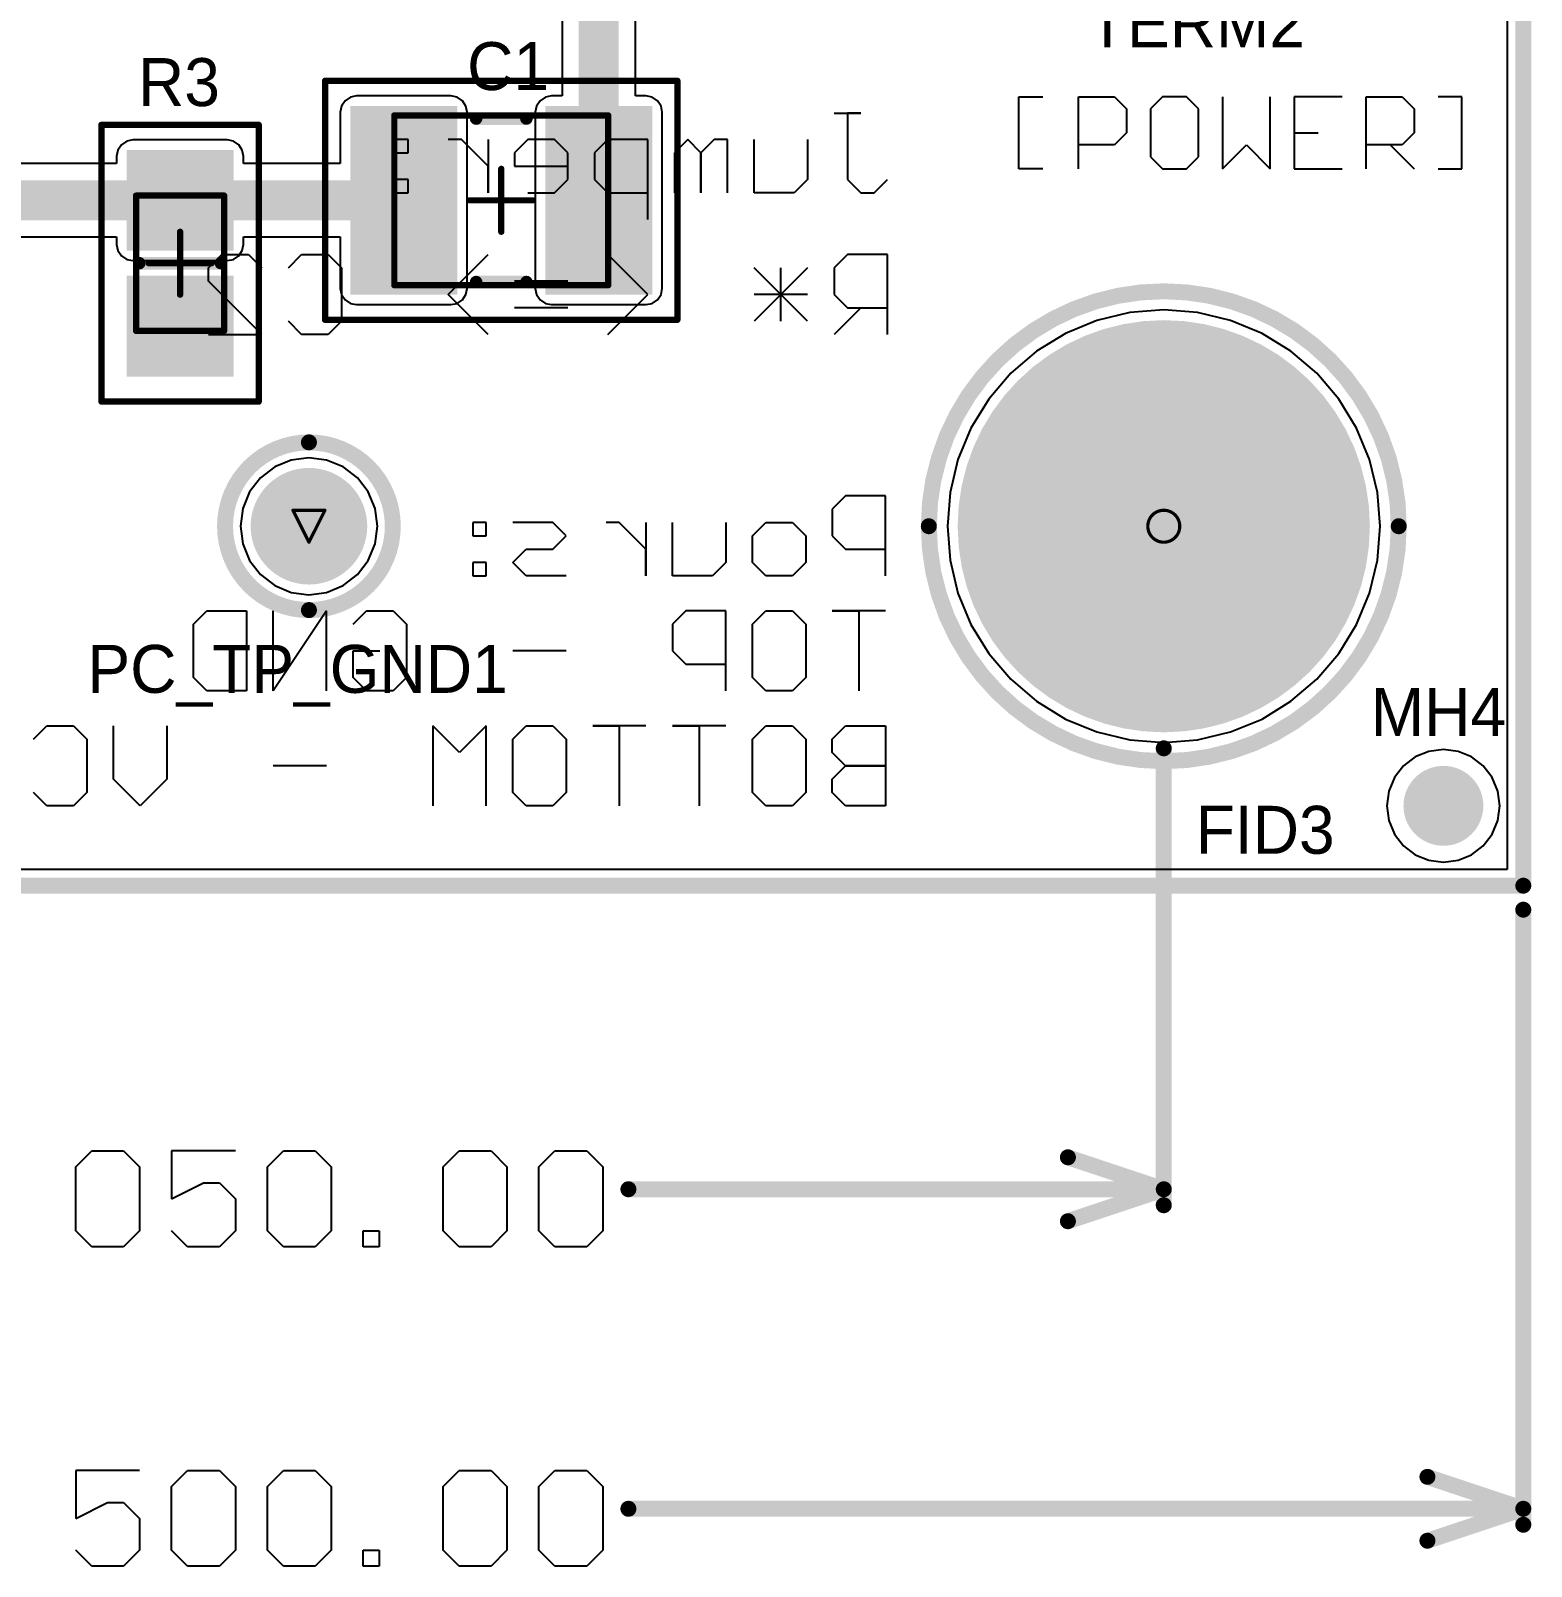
# Model space of a CAD drawing. Header units: millimetres. Extents: x 8 to 18.6, y 5.8 to 11.6.
# Drawn here: x 8.996 to 9.935, y 6.419 to 7.38 of the extents above; entities that cross this region are included whole.
import ezdxf

# ---------------------------------------------------------------- set-up
doc = ezdxf.new("R2010")
doc.units = ezdxf.units.MM
doc.header["$MEASUREMENT"] = 0
for name, color, linetype in [('BottomLayer', 5, 'Continuous'), ('BottomOverlay', 54, 'Continuous'), ('BottomSolder', 6, 'Continuous'), ('DrillDrawing', 1, 'Continuous'), ('Mechanical13', 56, 'Continuous'), ('Mechanical15', 56, 'Continuous'), ('Mechanical4', 56, 'Continuous'), ('MultiLayer', 9, 'Continuous'), ('PadHoleLayer', 156, 'Continuous'), ('TopLayer', 1, 'Continuous'), ('TopOverlay', 2, 'Continuous'), ('TopPaste', 8, 'Continuous'), ('TopSolder', 216, 'Continuous')]:
    doc.layers.add(name, color=color, linetype=linetype)

# ---------------------------------------------------------------- blocks, each defined once
blk = doc.blocks.new('PC_T____P_____GND_31')
at = {"layer": 'BottomLayer', "const_width": 0.0325}
blk.add_lwpolyline([(-0.01625, 0, 1), (0.01625, 0, 1)], format="xyb", close=True, dxfattribs=at)
at = {"layer": 'BottomSolder', "const_width": 0.0365}
blk.add_lwpolyline([(-0.01825, 0, 1), (0.01825, 0, 1)], format="xyb", close=True, dxfattribs=at)
at = {"layer": 'MultiLayer', "const_width": 0.0325}
blk.add_lwpolyline([(-0.01625, 0, 1), (0.01625, 0, 1)], format="xyb", close=True, dxfattribs=at)
at = {"layer": 'PadHoleLayer', "const_width": 0.02}
blk.add_lwpolyline([(-0.01, 0, 1), (0.01, 0, 1)], format="xyb", close=True, dxfattribs=at)
at = {"layer": 'TopLayer', "const_width": 0.0325}
blk.add_lwpolyline([(-0.01625, 0, 1), (0.01625, 0, 1)], format="xyb", close=True, dxfattribs=at)
at = {"layer": 'TopOverlay'}
for points, const_width in [([(0.0525, 0, 1), (-0.0525, 0, 1)], 0.01), ([(-0.055, 0, 1), (-0.05, 0, 1)], 0.005), ([(0.05, 0, 1), (0.055, 0, 1)], 0.005)]:
    blk.add_lwpolyline(points, format="xyb", close=True, dxfattribs=dict(at, const_width=const_width))
at = {"layer": 'TopSolder', "const_width": 0.0365}
blk.add_lwpolyline([(-0.01825, 0, 1), (0.01825, 0, 1)], format="xyb", close=True, dxfattribs=at)
blk = doc.blocks.new('C1210_M_32')
at = {"layer": 'Mechanical13', "const_width": 0.003937}
for points in [[(0.0669292, 0.0531497), (-0.0669291, 0.0531497)], [(-0.0669291, 0.0531497), (-0.0669291, -0.0531495)], [(0.0669292, 0.0531497), (0.0669292, -0.0531495)], [(0.0669292, -0.0531495), (-0.0669291, -0.0531495)]]:
    blk.add_lwpolyline(points, dxfattribs=at)
at = {"layer": 'Mechanical13', "const_width": 0.0019685}
for points in [[(-0.0679133, 0.0531497, 1), (-0.0659449, 0.0531497, 1)], [(-0.0679133, 0.0531497, 1), (-0.0659449, 0.0531497, 1)], [(0.065945, 0.0531497, 1), (0.0679134, 0.0531497, 1)], [(0.065945, 0.0531497, 1), (0.0679134, 0.0531497, 1)], [(-0.0679133, -0.0531495, 1), (-0.0659449, -0.0531495, 1)], [(-0.0679133, -0.0531495, 1), (-0.0659449, -0.0531495, 1)], [(0.065945, -0.0531495, 1), (0.0679134, -0.0531495, 1)], [(0.065945, -0.0531495, 1), (0.0679134, -0.0531495, 1)]]:
    blk.add_lwpolyline(points, format="xyb", close=True, dxfattribs=at)
at = {"layer": 'Mechanical15', "const_width": 0.003937}
for points in [[(0.1102362, 0.0748032), (-0.1102362, 0.0748032)], [(-0.1102362, 0.0748032), (-0.1102362, -0.0748031)], [(0.1102362, 0.0748032), (0.1102362, -0.0748031)], [(0, 0.0196851), (0, -0.0196849)], [(0.0196851, 1e-07), (-0.019685, 1e-07)], [(0.1102362, -0.0748031), (-0.1102362, -0.0748031)]]:
    blk.add_lwpolyline(points, dxfattribs=at)
at = {"layer": 'Mechanical15', "const_width": 0.0019685}
for points in [[(-0.1112204, 0.0748032, 1), (-0.109252, 0.0748032, 1)], [(-0.1112204, 0.0748032, 1), (-0.109252, 0.0748032, 1)], [(0.109252, 0.0748032, 1), (0.1112204, 0.0748032, 1)], [(0.109252, 0.0748032, 1), (0.1112204, 0.0748032, 1)], [(-0.0009842, 0.0196851, 1), (0.0009842, 0.0196851, 1)], [(-0.0206692, 1e-07, 1), (-0.0187008, 1e-07, 1)], [(0.0187009, 1e-07, 1), (0.0206693, 1e-07, 1)], [(-0.0009842, -0.0196849, 1), (0.0009842, -0.0196849, 1)], [(-0.1112204, -0.0748031, 1), (-0.109252, -0.0748031, 1)], [(-0.1112204, -0.0748031, 1), (-0.109252, -0.0748031, 1)], [(0.109252, -0.0748031, 1), (0.1112204, -0.0748031, 1)], [(0.109252, -0.0748031, 1), (0.1112204, -0.0748031, 1)]]:
    blk.add_lwpolyline(points, format="xyb", close=True, dxfattribs=at)
at = {"layer": 'TopLayer'}
for points in [[(-0.0314961, -0.055118), (-0.0314961, 0.0551182), (-0.0905511, -0.055118), (-0.0905511, 0.0551182)], [(0.0905511, -0.055118), (0.0905511, 0.0551182), (0.0314961, -0.055118), (0.0314961, 0.0551182)]]:
    blk.add_solid(points, dxfattribs=at)
at = {"layer": 'TopOverlay', "const_width": 0.007874}
for points in [[(0.0157481, 0.0511812), (-0.015748, 0.0511812)], [(0.0157481, -0.051181), (-0.015748, -0.051181)]]:
    blk.add_lwpolyline(points, dxfattribs=at)
at = {"layer": 'TopOverlay', "const_width": 0.003937}
for points in [[(-0.0177165, 0.0511812, 1), (-0.0137795, 0.0511812, 1)], [(0.0137796, 0.0511812, 1), (0.0177166, 0.0511812, 1)], [(-0.0177165, -0.051181, 1), (-0.0137795, -0.051181, 1)], [(0.0137796, -0.051181, 1), (0.0177166, -0.051181, 1)]]:
    blk.add_lwpolyline(points, format="xyb", close=True, dxfattribs=at)
at = {"layer": 'TopPaste'}
for points in [[(-0.0314961, -0.055118), (-0.0314961, 0.0551182), (-0.0905511, -0.055118), (-0.0905511, 0.0551182)], [(0.0905511, -0.055118), (0.0905511, 0.0551182), (0.0314961, -0.055118), (0.0314961, 0.0551182)]]:
    blk.add_solid(points, dxfattribs=at)
at = {"layer": 'TopSolder'}
for points in [[(-0.0274961, -0.059118), (-0.0274961, 0.0591182), (-0.0945511, -0.059118), (-0.0945511, 0.0591182)], [(0.0945511, -0.059118), (0.0945511, 0.0591182), (0.0274961, -0.059118), (0.0274961, 0.0591182)]]:
    blk.add_solid(points, dxfattribs=at)
blk = doc.blocks.new('F________39')
at = {"layer": 'TopLayer', "const_width": 0.025}
blk.add_lwpolyline([(-0.0125, 0, 1), (0.0125, 0, 1)], format="xyb", close=True, dxfattribs=at)
at = {"layer": 'TopPaste', "const_width": 0.025}
blk.add_lwpolyline([(-0.0125, 0, 1), (0.0125, 0, 1)], format="xyb", close=True, dxfattribs=at)
at = {"layer": 'TopSolder', "const_width": 0.025}
blk.add_lwpolyline([(-0.0125, 0, 1), (0.0125, 0, 1)], format="xyb", close=True, dxfattribs=at)
blk = doc.blocks.new('_6_MH_43')
at = {"layer": 'BottomLayer', "const_width": 0.125}
blk.add_lwpolyline([(-0.0625, 0, 1), (0.0625, 0, 1)], format="xyb", close=True, dxfattribs=at)
at = {"layer": 'BottomSolder', "const_width": 0.129}
blk.add_lwpolyline([(-0.0645, 0, 1), (0.0645, 0, 1)], format="xyb", close=True, dxfattribs=at)
at = {"layer": 'MultiLayer', "const_width": 0.125}
blk.add_lwpolyline([(-0.0625, 0, 1), (0.0625, 0, 1)], format="xyb", close=True, dxfattribs=at)
at = {"layer": 'PadHoleLayer', "const_width": 0.075}
blk.add_lwpolyline([(-0.0375, 0, 1), (0.0375, 0, 1)], format="xyb", close=True, dxfattribs=at)
at = {"layer": 'TopLayer', "const_width": 0.125}
blk.add_lwpolyline([(-0.0625, 0, 1), (0.0625, 0, 1)], format="xyb", close=True, dxfattribs=at)
at = {"layer": 'TopOverlay'}
for points, const_width in [([(0.1470544, 0, 1), (-0.1470544, 0, 1)], 0.01), ([(-0.1495544, 0, 1), (-0.1445544, 0, 1)], 0.005), ([(0.1445544, 0, 1), (0.1495544, 0, 1)], 0.005)]:
    blk.add_lwpolyline(points, format="xyb", close=True, dxfattribs=dict(at, const_width=const_width))
at = {"layer": 'TopSolder', "const_width": 0.129}
blk.add_lwpolyline([(-0.0645, 0, 1), (0.0645, 0, 1)], format="xyb", close=True, dxfattribs=at)
blk = doc.blocks.new('6_0805_M_46')
at = {"layer": 'Mechanical13', "const_width": 0.003937}
for points in [[(-0.0423229, 0.0275591), (-0.0423229, -0.027559)], [(-0.0423229, 0.0275591), (0.0423228, 0.0275591)], [(0.0423228, 0.0275591), (0.0423228, -0.027559)], [(-0.0423229, -0.027559), (0.0423228, -0.027559)]]:
    blk.add_lwpolyline(points, dxfattribs=at)
at = {"layer": 'Mechanical13', "const_width": 0.0019685}
for points in [[(-0.0433071, 0.0275591, 1), (-0.0413387, 0.0275591, 1)], [(-0.0433071, 0.0275591, 1), (-0.0413387, 0.0275591, 1)], [(0.0413386, 0.0275591, 1), (0.043307, 0.0275591, 1)], [(0.0413386, 0.0275591, 1), (0.043307, 0.0275591, 1)], [(-0.0433071, -0.027559, 1), (-0.0413387, -0.027559, 1)], [(-0.0433071, -0.027559, 1), (-0.0413387, -0.027559, 1)], [(0.0413386, -0.027559, 1), (0.043307, -0.027559, 1)], [(0.0413386, -0.027559, 1), (0.043307, -0.027559, 1)]]:
    blk.add_lwpolyline(points, format="xyb", close=True, dxfattribs=at)
at = {"layer": 'Mechanical15', "const_width": 0.003937}
for points in [[(-0.0866142, 0.0492126), (-0.0866142, -0.0492126)], [(-0.0866142, 0.0492126), (0.0866142, 0.0492126)], [(0.0866142, 0.0492126), (0.0866142, -0.0492126)], [(0, 0.0196851), (0, -0.019685)], [(-0.0196851, 0), (0.019685, 0)], [(-0.0866142, -0.0492126), (0.0866142, -0.0492126)]]:
    blk.add_lwpolyline(points, dxfattribs=at)
at = {"layer": 'Mechanical15', "const_width": 0.0019685}
for points in [[(-0.0875984, 0.0492126, 1), (-0.08563, 0.0492126, 1)], [(-0.0875984, 0.0492126, 1), (-0.08563, 0.0492126, 1)], [(0.08563, 0.0492126, 1), (0.0875984, 0.0492126, 1)], [(0.08563, 0.0492126, 1), (0.0875984, 0.0492126, 1)], [(-0.0009842, 0.0196851, 1), (0.0009842, 0.0196851, 1)], [(-0.0206693, 0, 1), (-0.0187009, 0, 1)], [(0.0187008, 0, 1), (0.0206692, 0, 1)], [(-0.0009842, -0.019685, 1), (0.0009842, -0.019685, 1)], [(-0.0875984, -0.0492126, 1), (-0.08563, -0.0492126, 1)], [(-0.0875984, -0.0492126, 1), (-0.08563, -0.0492126, 1)], [(0.08563, -0.0492126, 1), (0.0875984, -0.0492126, 1)], [(0.08563, -0.0492126, 1), (0.0875984, -0.0492126, 1)]]:
    blk.add_lwpolyline(points, format="xyb", close=True, dxfattribs=at)
at = {"layer": 'TopLayer'}
for points in [[(-0.0118111, -0.0295275), (-0.0118111, 0.0295275), (-0.0669291, -0.0295275), (-0.0669291, 0.0295275)], [(0.0669291, -0.0295275), (0.0669291, 0.0295275), (0.0118111, -0.0295275), (0.0118111, 0.0295275)]]:
    blk.add_solid(points, dxfattribs=at)
at = {"layer": 'TopOverlay', "const_width": 0.007874}
blk.add_lwpolyline([(0, 0.0255906), (0, -0.0255906)], dxfattribs=at)
at = {"layer": 'TopOverlay', "const_width": 0.003937}
for points in [[(-0.0019685, 0.0255906, 1), (0.0019685, 0.0255906, 1)], [(-0.0019685, -0.0255906, 1), (0.0019685, -0.0255906, 1)]]:
    blk.add_lwpolyline(points, format="xyb", close=True, dxfattribs=at)
at = {"layer": 'TopPaste'}
for points in [[(-0.0118111, -0.0295275), (-0.0118111, 0.0295275), (-0.0669291, -0.0295275), (-0.0669291, 0.0295275)], [(0.0669291, -0.0295275), (0.0669291, 0.0295275), (0.0118111, -0.0295275), (0.0118111, 0.0295275)]]:
    blk.add_solid(points, dxfattribs=at)
at = {"layer": 'TopSolder'}
for points in [[(-0.0078111, -0.0335275), (-0.0078111, 0.0335275), (-0.0709291, -0.0335275), (-0.0709291, 0.0335275)], [(0.0709291, -0.0335275), (0.0709291, 0.0335275), (0.0078111, -0.0335275), (0.0078111, 0.0335275)]]:
    blk.add_solid(points, dxfattribs=at)

msp = doc.modelspace()

# ---------------------------------------------------------------- linework, layer by layer
at = {"layer": 'BottomLayer'}
for p, q in [((9.9198046, 8.3348046), (9.9198046, 6.8551954)), ((9.6838161, 7.2037502), (9.6631537, 7.1987896)), ((9.705, 7.2054174), (9.6838161, 7.2037502)), ((9.7261839, 7.2037502), (9.705, 7.2054174)), ((9.7468463, 7.1987896), (9.7261839, 7.2037502)), ((9.6435218, 7.1906578), (9.6254036, 7.179555)), ((9.6631537, 7.1987896), (9.6435218, 7.1906578)), ((9.7664782, 7.1906578), (9.7468463, 7.1987896)), ((9.7845964, 7.179555), (9.7664782, 7.1906578)), ((9.6254036, 7.179555), (9.6092454, 7.1657546)), ((9.8007546, 7.1657546), (9.7845964, 7.179555)), ((9.6092454, 7.1657546), (9.595445, 7.1495964)), ((9.814555, 7.1495964), (9.8007546, 7.1657546)), ((9.595445, 7.1495964), (9.5843422, 7.1314782)), ((9.8256578, 7.1314782), (9.814555, 7.1495964)), ((9.5843422, 7.1314782), (9.5762104, 7.1118463)), ((9.8337896, 7.1118463), (9.8256578, 7.1314782)), ((9.17, 7.1128667), (9.1589053, 7.1114061)), ((9.1810947, 7.1114061), (9.17, 7.1128667)), ((9.1485666, 7.1071237), (9.1396887, 7.1003113)), ((9.1589053, 7.1114061), (9.1485666, 7.1071237)), ((9.1914334, 7.1071237), (9.1810947, 7.1114061)), ((9.2003113, 7.1003113), (9.1914334, 7.1071237)), ((9.5762104, 7.1118463), (9.5712498, 7.0911839)), ((9.8387502, 7.0911839), (9.8337896, 7.1118463)), ((9.1396887, 7.1003113), (9.1328763, 7.0914334)), ((9.2071237, 7.0914334), (9.2003113, 7.1003113)), ((9.1328763, 7.0914334), (9.1285939, 7.0810947)), ((9.2114061, 7.0810947), (9.2071237, 7.0914334)), ((9.5712498, 7.0911839), (9.5695826, 7.07)), ((9.8404174, 7.07), (9.8387502, 7.0911839)), ((9.1285939, 7.0810947), (9.1271333, 7.07)), ((9.2128667, 7.07), (9.2114061, 7.0810947)), ((9.1271333, 7.07), (9.1285939, 7.0589053)), ((9.2114061, 7.0589053), (9.2128667, 7.07)), ((9.5695826, 7.07), (9.5712498, 7.0488161)), ((9.8387502, 7.0488161), (9.8404174, 7.07)), ((9.1285939, 7.0589053), (9.1328763, 7.0485666)), ((9.2071237, 7.0485666), (9.2114061, 7.0589053)), ((9.1328763, 7.0485666), (9.1396887, 7.0396887)), ((9.2003113, 7.0396887), (9.2071237, 7.0485666)), ((9.5712498, 7.0488161), (9.5762104, 7.0281537)), ((9.8337896, 7.0281537), (9.8387502, 7.0488161)), ((9.1396887, 7.0396887), (9.1485666, 7.0328763)), ((9.1914334, 7.0328763), (9.2003113, 7.0396887)), ((9.1485666, 7.0328763), (9.1589053, 7.0285939)), ((9.1589053, 7.0285939), (9.17, 7.0271333)), ((9.17, 7.0271333), (9.1810947, 7.0285939)), ((9.1810947, 7.0285939), (9.1914334, 7.0328763)), ((9.5762104, 7.0281537), (9.5843422, 7.0085218)), ((9.8256578, 7.0085218), (9.8337896, 7.0281537)), ((9.5843422, 7.0085218), (9.595445, 6.9904036)), ((9.814555, 6.9904036), (9.8256578, 7.0085218)), ((9.595445, 6.9904036), (9.6092454, 6.9742454)), ((9.8007546, 6.9742454), (9.814555, 6.9904036)), ((9.6092454, 6.9742454), (9.6254036, 6.960445)), ((9.7845964, 6.960445), (9.8007546, 6.9742454)), ((9.6254036, 6.960445), (9.6435218, 6.9493422)), ((9.7664782, 6.9493422), (9.7845964, 6.960445)), ((9.6435218, 6.9493422), (9.6631537, 6.9412104)), ((9.7468463, 6.9412104), (9.7664782, 6.9493422)), ((9.6631537, 6.9412104), (9.6838161, 6.9362498)), ((9.7261839, 6.9362498), (9.7468463, 6.9412104)), ((9.6838161, 6.9362498), (9.705, 6.9345826)), ((9.705, 6.9345826), (9.7261839, 6.9362498)), ((9.9198046, 6.8551954), (8.4401954, 6.8551954))]:
    msp.add_line(p, q, dxfattribs=at)
at = {"layer": 'BottomOverlay'}
for p, q in [((9.4986774, 7.3286257), (9.5153387, 7.3286257)), ((9.5153387, 7.3286257), (9.5070081, 7.3286257)), ((9.5070081, 7.3286257), (9.5070081, 7.2869725)), ((9.2320972, 7.3119645), (9.2237666, 7.3119645)), ((9.2237666, 7.3119645), (9.2237666, 7.3036338)), ((9.2320972, 7.3036338), (9.2320972, 7.3119645)), ((9.2654197, 7.3119645), (9.2570891, 7.3119645)), ((9.2737504, 7.3036338), (9.2654197, 7.3119645)), ((9.282081, 7.3119645), (9.282081, 7.2786419)), ((9.3070729, 7.3119645), (9.2987422, 7.3036338)), ((9.3237342, 7.3119645), (9.3070729, 7.3119645)), ((9.3320648, 7.3036338), (9.3237342, 7.3119645)), ((9.3570567, 7.3119645), (9.348726, 7.3036338)), ((9.3820486, 7.3119645), (9.3570567, 7.3119645)), ((9.3820486, 7.2619806), (9.3820486, 7.3119645)), ((9.4070405, 7.3119645), (9.3987098, 7.3036338)), ((9.4153711, 7.3036338), (9.4070405, 7.3119645)), ((9.4237018, 7.3119645), (9.4153711, 7.3036338)), ((9.4320324, 7.3119645), (9.4237018, 7.3119645)), ((9.4320324, 7.2786419), (9.4320324, 7.3119645)), ((9.4486936, 7.2786419), (9.4486936, 7.3119645)), ((9.4820162, 7.3119645), (9.4820162, 7.2869725)), ((9.2237666, 7.3036338), (9.2320972, 7.3036338)), ((9.282081, 7.2953032), (9.2737504, 7.3036338)), ((9.282081, 7.2786419), (9.282081, 7.2953032)), ((9.2987422, 7.3036338), (9.2987422, 7.2953032)), ((9.2987422, 7.2953032), (9.3320648, 7.2953032)), ((9.3320648, 7.2869725), (9.3320648, 7.3036338)), ((9.348726, 7.3036338), (9.348726, 7.2869725)), ((9.3987098, 7.3036338), (9.3987098, 7.2786419)), ((9.4153711, 7.3036338), (9.4153711, 7.2786419)), ((9.4153711, 7.2786419), (9.4153711, 7.3036338)), ((9.2320972, 7.2869725), (9.2237666, 7.2869725)), ((9.2237666, 7.2869725), (9.2237666, 7.2786419)), ((9.2320972, 7.2786419), (9.2320972, 7.2869725)), ((9.3237342, 7.2786419), (9.3320648, 7.2869725)), ((9.348726, 7.2869725), (9.3570567, 7.2786419)), ((9.4820162, 7.2869725), (9.4736856, 7.2786419)), ((9.5070081, 7.2869725), (9.5153387, 7.2786419)), ((9.5236694, 7.2786419), (9.532, 7.2869725)), ((9.2237666, 7.2786419), (9.2320972, 7.2786419)), ((9.3070729, 7.2786419), (9.3237342, 7.2786419)), ((9.3570567, 7.2786419), (9.3820486, 7.2786419)), ((9.4736856, 7.2786419), (9.4486936, 7.2786419)), ((9.5153387, 7.2786419), (9.5236694, 7.2786419)), ((9.1071376, 7.2316532), (9.1154683, 7.2399838)), ((9.1154683, 7.2399838), (9.1321296, 7.2399838)), ((9.1321296, 7.2399838), (9.1404602, 7.2316532)), ((9.1571214, 7.2316532), (9.1654521, 7.2399838)), ((9.1654521, 7.2399838), (9.1821134, 7.2399838)), ((9.1821134, 7.2399838), (9.190444, 7.2316532)), ((9.2570891, 7.2149919), (9.282081, 7.2399838)), ((9.3820486, 7.2149919), (9.3570567, 7.2399838)), ((9.5070081, 7.2399838), (9.4986774, 7.2316532)), ((9.532, 7.2399838), (9.5070081, 7.2399838)), ((9.532, 7.19), (9.532, 7.2399838)), ((9.1071376, 7.2233226), (9.1071376, 7.2316532)), ((9.190444, 7.2316532), (9.190444, 7.1983306)), ((9.4820162, 7.2316532), (9.4486936, 7.1983306)), ((9.4820162, 7.1983306), (9.4486936, 7.2316532)), ((9.4653549, 7.1983306), (9.4653549, 7.2316532)), ((9.4986774, 7.2316532), (9.4986774, 7.2149919)), ((9.1404602, 7.19), (9.1071376, 7.2233226)), ((9.3320648, 7.2233226), (9.2987422, 7.2233226)), ((9.282081, 7.19), (9.2570891, 7.2149919)), ((9.3570567, 7.19), (9.3820486, 7.2149919)), ((9.4820162, 7.2149919), (9.4486936, 7.2149919)), ((9.4986774, 7.2149919), (9.5070081, 7.2066613)), ((9.3320648, 7.2066613), (9.2987422, 7.2066613)), ((9.5153387, 7.2066613), (9.4986774, 7.19)), ((9.5070081, 7.2066613), (9.532, 7.2066613)), ((9.1071376, 7.19), (9.1404602, 7.19)), ((9.1654521, 7.19), (9.1571214, 7.1983306)), ((9.1821134, 7.19), (9.1654521, 7.19)), ((9.190444, 7.1983306), (9.1821134, 7.19)), ((9.5058781, 7.088945), (9.4975474, 7.0806144)), ((9.53087, 7.088945), (9.5058781, 7.088945)), ((9.53087, 7.0389612), (9.53087, 7.088945)), ((9.4975474, 7.0806144), (9.4975474, 7.0639531)), ((9.280951, 7.0722838), (9.2726204, 7.0722838)), ((9.2726204, 7.0722838), (9.2726204, 7.0639531)), ((9.280951, 7.0639531), (9.280951, 7.0722838)), ((9.3226042, 7.0722838), (9.2976122, 7.0722838)), ((9.3309348, 7.0639531), (9.3226042, 7.0722838)), ((9.3642573, 7.0722838), (9.3559267, 7.0722838)), ((9.372588, 7.0639531), (9.3642573, 7.0722838)), ((9.3809186, 7.0722838), (9.3809186, 7.0389612)), ((9.3975798, 7.0389612), (9.3975798, 7.0722838)), ((9.4309024, 7.0722838), (9.4309024, 7.0472918)), ((9.4475636, 7.0639531), (9.4558943, 7.0722838)), ((9.4558943, 7.0722838), (9.4725556, 7.0722838)), ((9.4725556, 7.0722838), (9.4808862, 7.0639531)), ((9.2726204, 7.0639531), (9.280951, 7.0639531)), ((9.2976122, 7.0472918), (9.3059429, 7.0556225)), ((9.3059429, 7.0556225), (9.3226042, 7.0556225)), ((9.3226042, 7.0556225), (9.3309348, 7.0639531)), ((9.3809186, 7.0556225), (9.372588, 7.0639531)), ((9.3809186, 7.0389612), (9.3809186, 7.0556225)), ((9.4475636, 7.0472918), (9.4475636, 7.0639531)), ((9.4808862, 7.0639531), (9.4808862, 7.0472918)), ((9.4975474, 7.0639531), (9.5058781, 7.0556225)), ((9.5058781, 7.0556225), (9.53087, 7.0556225)), ((9.280951, 7.0472918), (9.2726204, 7.0472918)), ((9.2726204, 7.0472918), (9.2726204, 7.0389612)), ((9.280951, 7.0389612), (9.280951, 7.0472918)), ((9.3059429, 7.0389612), (9.2976122, 7.0472918)), ((9.4309024, 7.0472918), (9.4225718, 7.0389612)), ((9.4558943, 7.0389612), (9.4475636, 7.0472918)), ((9.4808862, 7.0472918), (9.4725556, 7.0389612)), ((9.2726204, 7.0389612), (9.280951, 7.0389612)), ((9.3309348, 7.0389612), (9.3059429, 7.0389612)), ((9.4225718, 7.0389612), (9.3975798, 7.0389612)), ((9.4725556, 7.0389612), (9.4558943, 7.0389612)), ((9.097677, 7.0086338), (9.1060077, 7.0169644)), ((9.1060077, 7.0169644), (9.1309996, 7.0169644)), ((9.1309996, 7.0169644), (9.1309996, 6.9669806)), ((9.1809834, 7.0169644), (9.1476608, 6.9669806)), ((9.1476608, 6.9669806), (9.1476608, 7.0169644)), ((9.1809834, 6.9669806), (9.1809834, 7.0169644)), ((9.1976446, 7.0086338), (9.2059753, 7.0169644)), ((9.2059753, 7.0169644), (9.2226366, 7.0169644)), ((9.2226366, 7.0169644), (9.2309672, 7.0086338)), ((9.4059105, 7.0169644), (9.3975798, 7.0086338)), ((9.4309024, 7.0169644), (9.4059105, 7.0169644)), ((9.4309024, 6.9669806), (9.4309024, 7.0169644)), ((9.4475636, 7.0086338), (9.4558943, 7.0169644)), ((9.4558943, 7.0169644), (9.4725556, 7.0169644)), ((9.4725556, 7.0169644), (9.4808862, 7.0086338)), ((9.53087, 7.0169644), (9.4975474, 7.0169644)), ((9.4975474, 7.0169644), (9.5142087, 7.0169644)), ((9.5142087, 7.0169644), (9.5142087, 6.9669806)), ((9.097677, 6.9753112), (9.097677, 7.0086338)), ((9.2309672, 7.0086338), (9.2309672, 6.9753112)), ((9.3975798, 7.0086338), (9.3975798, 6.9919725)), ((9.4475636, 6.9753112), (9.4475636, 7.0086338)), ((9.4808862, 7.0086338), (9.4808862, 6.9753112)), ((9.1976446, 6.9753112), (9.1976446, 6.9919725)), ((9.1976446, 6.9919725), (9.2143059, 6.9919725)), ((9.3309348, 6.9919725), (9.2976122, 6.9919725)), ((9.3975798, 6.9919725), (9.4059105, 6.9836419)), ((9.4059105, 6.9836419), (9.4309024, 6.9836419)), ((9.1060077, 6.9669806), (9.097677, 6.9753112)), ((9.2059753, 6.9669806), (9.1976446, 6.9753112)), ((9.2309672, 6.9753112), (9.2226366, 6.9669806)), ((9.4558943, 6.9669806), (9.4475636, 6.9753112)), ((9.4808862, 6.9753112), (9.4725556, 6.9669806)), ((9.1309996, 6.9669806), (9.1060077, 6.9669806)), ((9.2226366, 6.9669806), (9.2059753, 6.9669806)), ((9.4725556, 6.9669806), (9.4558943, 6.9669806)), ((8.9977094, 6.9366532), (9.0060401, 6.9449838)), ((9.0060401, 6.9449838), (9.0227014, 6.9449838)), ((9.0227014, 6.9449838), (9.031032, 6.9366532)), ((9.0476932, 6.9116613), (9.0476932, 6.9449838)), ((9.0810158, 6.9449838), (9.0810158, 6.9116613)), ((9.2642897, 6.9283226), (9.2476284, 6.9449838)), ((9.2476284, 6.9449838), (9.2476284, 6.895)), ((9.280951, 6.9449838), (9.2642897, 6.9283226)), ((9.280951, 6.895), (9.280951, 6.9449838)), ((9.2976122, 6.9366532), (9.3059429, 6.9449838)), ((9.3059429, 6.9449838), (9.3226042, 6.9449838)), ((9.3226042, 6.9449838), (9.3309348, 6.9366532)), ((9.3809186, 6.9449838), (9.347596, 6.9449838)), ((9.347596, 6.9449838), (9.3642573, 6.9449838)), ((9.3642573, 6.9449838), (9.3642573, 6.895)), ((9.4309024, 6.9449838), (9.3975798, 6.9449838)), ((9.3975798, 6.9449838), (9.4142411, 6.9449838)), ((9.4142411, 6.9449838), (9.4142411, 6.895)), ((9.4475636, 6.9366532), (9.4558943, 6.9449838)), ((9.4558943, 6.9449838), (9.4725556, 6.9449838)), ((9.4725556, 6.9449838), (9.4808862, 6.9366532)), ((9.4975474, 6.9366532), (9.5058781, 6.9449838)), ((9.5058781, 6.9449838), (9.53087, 6.9449838)), ((9.53087, 6.9449838), (9.53087, 6.895)), ((9.031032, 6.9366532), (9.031032, 6.9033306)), ((9.2976122, 6.9033306), (9.2976122, 6.9366532)), ((9.3309348, 6.9366532), (9.3309348, 6.9033306)), ((9.4475636, 6.9033306), (9.4475636, 6.9366532)), ((9.4808862, 6.9366532), (9.4808862, 6.9033306)), ((9.4975474, 6.9283226), (9.4975474, 6.9366532)), ((9.5058781, 6.9199919), (9.4975474, 6.9283226)), ((9.0643545, 6.895), (9.0476932, 6.9116613)), ((9.0810158, 6.9116613), (9.0643545, 6.895)), ((9.1809834, 6.9199919), (9.1476608, 6.9199919)), ((9.4975474, 6.9116613), (9.5058781, 6.9199919)), ((9.4975474, 6.9033306), (9.4975474, 6.9116613)), ((9.5058781, 6.9199919), (9.53087, 6.9199919)), ((9.53087, 6.9199919), (9.5058781, 6.9199919)), ((9.0060401, 6.895), (8.9977094, 6.9033306)), ((9.031032, 6.9033306), (9.0227014, 6.895)), ((9.3059429, 6.895), (9.2976122, 6.9033306)), ((9.3309348, 6.9033306), (9.3226042, 6.895)), ((9.4558943, 6.895), (9.4475636, 6.9033306)), ((9.4808862, 6.9033306), (9.4725556, 6.895)), ((9.5058781, 6.895), (9.4975474, 6.9033306)), ((9.0227014, 6.895), (9.0060401, 6.895)), ((9.3226042, 6.895), (9.3059429, 6.895)), ((9.4725556, 6.895), (9.4558943, 6.895)), ((9.53087, 6.895), (9.5058781, 6.895))]:
    msp.add_line(p, q, dxfattribs=at)
for points, const_width in [([(9.852054, 7.07, 1), (9.557946, 7.07, 1)], 0.01), ([(9.555446, 7.07, 1), (9.560446, 7.07, 1)], 0.005), ([(9.849554, 7.07, 1), (9.854554, 7.07, 1)], 0.005)]:
    msp.add_lwpolyline(points, format="xyb", close=True, dxfattribs=dict(at, const_width=const_width))
at = {"layer": 'DrillDrawing'}
for p, q in [((9.0240452, 6.6689935), (9.034042, 6.6789903)), ((9.034042, 6.6789903), (9.0540355, 6.6789903)), ((9.0540355, 6.6789903), (9.0640323, 6.6689935)), ((9.1240129, 6.6789903), (9.0840258, 6.6789903)), ((9.0840258, 6.6789903), (9.0840258, 6.649)), ((9.1440064, 6.6689935), (9.1540032, 6.6789903)), ((9.1540032, 6.6789903), (9.1739967, 6.6789903)), ((9.1739967, 6.6789903), (9.1839935, 6.6689935)), ((9.2539708, 6.6689935), (9.2639676, 6.6789903)), ((9.2639676, 6.6789903), (9.2839611, 6.6789903)), ((9.2839611, 6.6789903), (9.2939579, 6.6689935)), ((9.3139514, 6.6689935), (9.3239482, 6.6789903)), ((9.3239482, 6.6789903), (9.3439417, 6.6789903)), ((9.3439417, 6.6789903), (9.3539385, 6.6689935)), ((9.0240452, 6.6290065), (9.0240452, 6.6689935)), ((9.0640323, 6.6689935), (9.0640323, 6.6290065)), ((9.1440064, 6.6290065), (9.1440064, 6.6689935)), ((9.1839935, 6.6689935), (9.1839935, 6.6290065)), ((9.2539708, 6.6290065), (9.2539708, 6.6689935)), ((9.2939579, 6.6689935), (9.2939579, 6.6290065)), ((9.3139514, 6.6290065), (9.3139514, 6.6689935)), ((9.3539385, 6.6689935), (9.3539385, 6.6290065)), ((9.0840258, 6.649), (9.1040193, 6.6589968)), ((9.1040193, 6.6589968), (9.1140161, 6.6589968)), ((9.1140161, 6.6589968), (9.1240129, 6.649)), ((9.1240129, 6.649), (9.1240129, 6.6290065)), ((9.034042, 6.6190097), (9.0240452, 6.6290065)), ((9.0640323, 6.6290065), (9.0540355, 6.6190097)), ((9.0940226, 6.6190097), (9.0840258, 6.6290065)), ((9.1240129, 6.6290065), (9.1140161, 6.6190097)), ((9.1540032, 6.6190097), (9.1440064, 6.6290065)), ((9.1839935, 6.6290065), (9.1739967, 6.6190097)), ((9.203987, 6.6190097), (9.203987, 6.6290065)), ((9.203987, 6.6290065), (9.2139838, 6.6290065)), ((9.2139838, 6.6290065), (9.2139838, 6.6190097)), ((9.2639676, 6.6190097), (9.2539708, 6.6290065)), ((9.2939579, 6.6290065), (9.2839611, 6.6190097)), ((9.3239482, 6.6190097), (9.3139514, 6.6290065)), ((9.3539385, 6.6290065), (9.3439417, 6.6190097)), ((9.0540355, 6.6190097), (9.034042, 6.6190097)), ((9.1140161, 6.6190097), (9.0940226, 6.6190097)), ((9.1739967, 6.6190097), (9.1540032, 6.6190097)), ((9.2139838, 6.6190097), (9.203987, 6.6190097)), ((9.2839611, 6.6190097), (9.2639676, 6.6190097)), ((9.3439417, 6.6190097), (9.3239482, 6.6190097)), ((9.0640323, 6.4789903), (9.0240452, 6.4789903)), ((9.0240452, 6.4789903), (9.0240452, 6.449)), ((9.0840258, 6.4689935), (9.0940226, 6.4789903)), ((9.0940226, 6.4789903), (9.1140161, 6.4789903)), ((9.1140161, 6.4789903), (9.1240129, 6.4689935)), ((9.1440064, 6.4689935), (9.1540032, 6.4789903)), ((9.1540032, 6.4789903), (9.1739967, 6.4789903)), ((9.1739967, 6.4789903), (9.1839935, 6.4689935)), ((9.2539708, 6.4689935), (9.2639676, 6.4789903)), ((9.2639676, 6.4789903), (9.2839611, 6.4789903)), ((9.2839611, 6.4789903), (9.2939579, 6.4689935)), ((9.3139514, 6.4689935), (9.3239482, 6.4789903)), ((9.3239482, 6.4789903), (9.3439417, 6.4789903)), ((9.3439417, 6.4789903), (9.3539385, 6.4689935)), ((9.0840258, 6.4290065), (9.0840258, 6.4689935)), ((9.1240129, 6.4689935), (9.1240129, 6.4290065)), ((9.1440064, 6.4290065), (9.1440064, 6.4689935)), ((9.1839935, 6.4689935), (9.1839935, 6.4290065)), ((9.2539708, 6.4290065), (9.2539708, 6.4689935)), ((9.2939579, 6.4689935), (9.2939579, 6.4290065)), ((9.3139514, 6.4290065), (9.3139514, 6.4689935)), ((9.3539385, 6.4689935), (9.3539385, 6.4290065)), ((9.0240452, 6.449), (9.0440387, 6.4589968)), ((9.0440387, 6.4589968), (9.0540355, 6.4589968)), ((9.0540355, 6.4589968), (9.0640323, 6.449)), ((9.0640323, 6.449), (9.0640323, 6.4290065)), ((9.034042, 6.4190097), (9.0240452, 6.4290065)), ((9.0640323, 6.4290065), (9.0540355, 6.4190097)), ((9.0940226, 6.4190097), (9.0840258, 6.4290065)), ((9.1240129, 6.4290065), (9.1140161, 6.4190097)), ((9.1540032, 6.4190097), (9.1440064, 6.4290065)), ((9.1839935, 6.4290065), (9.1739967, 6.4190097)), ((9.203987, 6.4190097), (9.203987, 6.4290065)), ((9.203987, 6.4290065), (9.2139838, 6.4290065)), ((9.2139838, 6.4290065), (9.2139838, 6.4190097)), ((9.2639676, 6.4190097), (9.2539708, 6.4290065)), ((9.2939579, 6.4290065), (9.2839611, 6.4190097)), ((9.3239482, 6.4190097), (9.3139514, 6.4290065)), ((9.3539385, 6.4290065), (9.3439417, 6.4190097)), ((9.0540355, 6.4190097), (9.034042, 6.4190097)), ((9.1140161, 6.4190097), (9.0940226, 6.4190097)), ((9.1739967, 6.4190097), (9.1540032, 6.4190097)), ((9.2139838, 6.4190097), (9.203987, 6.4190097)), ((9.2839611, 6.4190097), (9.2639676, 6.4190097)), ((9.3439417, 6.4190097), (9.3239482, 6.4190097))]:
    msp.add_line(p, q, dxfattribs=at)
for points, const_width in [([(9.16, 7.08), (9.18, 7.08)], 0.002), ([(9.16, 7.08), (9.17, 7.06)], 0.002), ([(9.17, 7.06), (9.18, 7.08)], 0.002), ([(9.705, 6.645), (9.705, 6.931)], 0.01), ([(9.93, 6.445), (9.93, 6.83)], 0.01), ([(9.645, 6.675), (9.705, 6.655)], 0.01), ([(9.3699385, 6.655), (9.705, 6.655)], 0.01), ([(9.645, 6.635), (9.705, 6.655)], 0.01), ([(9.87, 6.475), (9.93, 6.455)], 0.01), ([(9.3699385, 6.455), (9.93, 6.455)], 0.01), ([(9.87, 6.435), (9.93, 6.455)], 0.01)]:
    msp.add_lwpolyline(points, dxfattribs=dict(at, const_width=const_width))
for points, const_width in [([(9.1595, 7.08, 1), (9.1605, 7.08, 1)], 0.001), ([(9.1595, 7.08, 1), (9.1605, 7.08, 1)], 0.001), ([(9.1795, 7.08, 1), (9.1805, 7.08, 1)], 0.001), ([(9.1795, 7.08, 1), (9.1805, 7.08, 1)], 0.001), ([(9.715, 7.07, 1), (9.695, 7.07, 1)], 0.002), ([(9.6945, 7.07, 1), (9.6955, 7.07, 1)], 0.001), ([(9.7145, 7.07, 1), (9.7155, 7.07, 1)], 0.001), ([(9.1695, 7.06, 1), (9.1705, 7.06, 1)], 0.001), ([(9.1695, 7.06, 1), (9.1705, 7.06, 1)], 0.001), ([(9.7025, 6.931, 1), (9.7075, 6.931, 1)], 0.005), ([(9.9275, 6.83, 1), (9.9325, 6.83, 1)], 0.005), ([(9.6425, 6.675, 1), (9.6475, 6.675, 1)], 0.005), ([(9.3674385, 6.655, 1), (9.3724385, 6.655, 1)], 0.005), ([(9.7025, 6.655, 1), (9.7075, 6.655, 1)], 0.005), ([(9.7025, 6.655, 1), (9.7075, 6.655, 1)], 0.005), ([(9.7025, 6.655, 1), (9.7075, 6.655, 1)], 0.005), ([(9.7025, 6.645, 1), (9.7075, 6.645, 1)], 0.005), ([(9.6425, 6.635, 1), (9.6475, 6.635, 1)], 0.005), ([(9.8675, 6.475, 1), (9.8725, 6.475, 1)], 0.005), ([(9.3674385, 6.455, 1), (9.3724385, 6.455, 1)], 0.005), ([(9.9275, 6.455, 1), (9.9325, 6.455, 1)], 0.005), ([(9.9275, 6.455, 1), (9.9325, 6.455, 1)], 0.005), ([(9.9275, 6.455, 1), (9.9325, 6.455, 1)], 0.005), ([(9.9275, 6.445, 1), (9.9325, 6.445, 1)], 0.005), ([(9.8675, 6.435, 1), (9.8725, 6.435, 1)], 0.005)]:
    msp.add_lwpolyline(points, format="xyb", close=True, dxfattribs=dict(at, const_width=const_width))
at = {"layer": 'Mechanical4', "const_width": 0.01}
for points in [[(9.93, 6.845), (9.93, 8.345)], [(8.43, 6.845), (9.93, 6.845)]]:
    msp.add_lwpolyline(points, dxfattribs=at)
at = {"layer": 'Mechanical4', "const_width": 0.005}
msp.add_lwpolyline([(9.9275, 6.845, 1), (9.9325, 6.845, 1)], format="xyb", close=True, dxfattribs=at)
msp.add_lwpolyline([(9.9275, 6.845, 1), (9.9325, 6.845, 1)], format="xyb", close=True, dxfattribs=at)
at = {"layer": 'TopLayer'}
for p, q in [((9.9198046, 8.3348046), (9.9198046, 6.8551954)), ((9.3284529, 7.4963937), (9.3284529, 7.3393139)), ((9.3743345, 7.3393139), (9.3743345, 7.4868913)), ((9.1926094, 7.3363276), (9.1903992, 7.3330198)), ((9.1959172, 7.3385378), (9.1926094, 7.3363276)), ((9.199819, 7.3393139), (9.1959172, 7.3385378)), ((9.258874, 7.3393139), (9.199819, 7.3393139)), ((9.2627758, 7.3385378), (9.258874, 7.3393139)), ((9.2660836, 7.3363276), (9.2627758, 7.3385378)), ((9.2682938, 7.3330198), (9.2660836, 7.3363276)), ((9.3146566, 7.3363276), (9.3124464, 7.3330198)), ((9.3179644, 7.3385378), (9.3146566, 7.3363276)), ((9.3218662, 7.3393139), (9.3179644, 7.3385378)), ((9.3284529, 7.3393139), (9.3218662, 7.3393139)), ((9.3809212, 7.3393139), (9.3743345, 7.3393139)), ((9.384823, 7.3385378), (9.3809212, 7.3393139)), ((9.3881308, 7.3363276), (9.384823, 7.3385378)), ((9.390341, 7.3330198), (9.3881308, 7.3363276)), ((9.1903992, 7.3330198), (9.1896231, 7.329118)), ((9.1896231, 7.329118), (9.1896231, 7.2969408)), ((9.2690699, 7.329118), (9.2682938, 7.3330198)), ((9.2690699, 7.2188818), (9.2690699, 7.329118)), ((9.3124464, 7.3330198), (9.3116703, 7.329118)), ((9.3116703, 7.329118), (9.3116703, 7.2188818)), ((9.3911171, 7.329118), (9.390341, 7.3330198)), ((9.3911171, 7.2188818), (9.3911171, 7.329118)), ((9.0504228, 7.3054608), (9.0496467, 7.301559)), ((9.052633, 7.3087686), (9.0504228, 7.3054608)), ((9.0559408, 7.3109788), (9.052633, 7.3087686)), ((9.0598426, 7.3117549), (9.0559408, 7.3109788)), ((9.1188976, 7.3117549), (9.0598426, 7.3117549)), ((9.1227994, 7.3109788), (9.1188976, 7.3117549)), ((9.1261072, 7.3087686), (9.1227994, 7.3109788)), ((9.1283174, 7.3054608), (9.1261072, 7.3087686)), ((9.1290935, 7.301559), (9.1283174, 7.3054608)), ((9.0496467, 7.2969408), (8.9143691, 7.2969408)), ((9.0496467, 7.301559), (9.0496467, 7.2969408)), ((9.1290935, 7.2969408), (9.1290935, 7.301559)), ((9.1896231, 7.2969408), (9.1290935, 7.2969408)), ((8.9143691, 7.2510592), (9.0496467, 7.2510592)), ((9.0496467, 7.2510592), (9.0496467, 7.246441)), ((9.1290935, 7.246441), (9.1290935, 7.2510592)), ((9.1290935, 7.2510592), (9.1896231, 7.2510592)), ((9.1896231, 7.2510592), (9.1896231, 7.2188818)), ((9.0496467, 7.246441), (9.0504228, 7.2425392)), ((9.0504228, 7.2425392), (9.052633, 7.2392314)), ((9.052633, 7.2392314), (9.0559408, 7.2370212)), ((9.1227994, 7.2370212), (9.1261072, 7.2392314)), ((9.1261072, 7.2392314), (9.1283174, 7.2425392)), ((9.1283174, 7.2425392), (9.1290935, 7.246441)), ((9.0559408, 7.2370212), (9.0598426, 7.2362451)), ((9.0598426, 7.2362451), (9.1188976, 7.2362451)), ((9.1188976, 7.2362451), (9.1227994, 7.2370212)), ((9.1896231, 7.2188818), (9.1903992, 7.21498)), ((9.2682938, 7.21498), (9.2690699, 7.2188818)), ((9.3116703, 7.2188818), (9.3124464, 7.21498)), ((9.390341, 7.21498), (9.3911171, 7.2188818)), ((9.1903992, 7.21498), (9.1926094, 7.2116722)), ((9.1926094, 7.2116722), (9.1959172, 7.209462)), ((9.1959172, 7.209462), (9.199819, 7.2086859)), ((9.199819, 7.2086859), (9.258874, 7.2086859)), ((9.258874, 7.2086859), (9.2627758, 7.209462)), ((9.2627758, 7.209462), (9.2660836, 7.2116722)), ((9.2660836, 7.2116722), (9.2682938, 7.21498)), ((9.3124464, 7.21498), (9.3146566, 7.2116722)), ((9.3146566, 7.2116722), (9.3179644, 7.209462)), ((9.3179644, 7.209462), (9.3218662, 7.2086859)), ((9.3218662, 7.2086859), (9.3809212, 7.2086859)), ((9.3809212, 7.2086859), (9.384823, 7.209462)), ((9.384823, 7.209462), (9.3881308, 7.2116722)), ((9.3881308, 7.2116722), (9.390341, 7.21498)), ((9.88, 6.930302), (9.8708632, 6.9290991)), ((9.8891368, 6.9290991), (9.88, 6.930302)), ((9.862349, 6.9255724), (9.8550377, 6.9199623)), ((9.8708632, 6.9290991), (9.862349, 6.9255724)), ((9.897651, 6.9255724), (9.8891368, 6.9290991)), ((9.9049623, 6.9199623), (9.897651, 6.9255724)), ((9.8494276, 6.912651), (9.8459009, 6.9041368)), ((9.8550377, 6.9199623), (9.8494276, 6.912651)), ((9.9105724, 6.912651), (9.9049623, 6.9199623)), ((9.9140991, 6.9041368), (9.9105724, 6.912651)), ((9.8459009, 6.9041368), (9.844698, 6.895)), ((9.915302, 6.895), (9.9140991, 6.9041368)), ((9.844698, 6.895), (9.8459009, 6.8858632)), ((9.9140991, 6.8858632), (9.915302, 6.895)), ((9.8459009, 6.8858632), (9.8494276, 6.877349)), ((9.9105724, 6.877349), (9.9140991, 6.8858632)), ((9.8494276, 6.877349), (9.8550377, 6.8700377)), ((9.9049623, 6.8700377), (9.9105724, 6.877349)), ((9.8550377, 6.8700377), (9.862349, 6.8644276)), ((9.862349, 6.8644276), (9.8708632, 6.8609009)), ((9.8891368, 6.8609009), (9.897651, 6.8644276)), ((9.897651, 6.8644276), (9.9049623, 6.8700377)), ((9.9198046, 6.8551954), (8.4401954, 6.8551954)), ((9.8708632, 6.8609009), (9.88, 6.859698)), ((9.88, 6.859698), (9.8891368, 6.8609009))]:
    msp.add_line(p, q, dxfattribs=at)
at = {"layer": 'TopLayer', "const_width": 0.025}
for points in [[(9.3513937, 7.2739999), (9.3513937, 7.4963937)], [(8.8766142, 7.274), (9.0893701, 7.274)], [(9.0893701, 7.274), (9.2293464, 7.274)], [(9.2293464, 7.274), (9.2293465, 7.2739999)]]:
    msp.add_lwpolyline(points, dxfattribs=at)
at = {"layer": 'TopLayer', "const_width": 0.0125}
for points in [[(9.0831201, 7.274, 1), (9.0956201, 7.274, 1)], [(9.0831201, 7.274, 1), (9.0956201, 7.274, 1)], [(9.2230964, 7.274, 1), (9.2355964, 7.274, 1)], [(9.2230964, 7.274, 1), (9.2355964, 7.274, 1)], [(9.2230965, 7.2739999, 1), (9.2355965, 7.2739999, 1)], [(9.3451437, 7.2739999, 1), (9.3576437, 7.2739999, 1)]]:
    msp.add_lwpolyline(points, format="xyb", close=True, dxfattribs=at)
at = {"layer": 'TopOverlay'}
for p, q in [((9.61422, 7.29379), (9.61422, 7.3387755)), ((9.61422, 7.3387755), (9.6292152, 7.3387755)), ((9.6517079, 7.29379), (9.6517079, 7.3387755)), ((9.6517079, 7.3387755), (9.6742006, 7.3387755)), ((9.6742006, 7.3387755), (9.6816982, 7.3312779)), ((9.704191, 7.3387755), (9.6966934, 7.3312779)), ((9.7191861, 7.3387755), (9.704191, 7.3387755)), ((9.7266837, 7.3312779), (9.7191861, 7.3387755)), ((9.7416789, 7.3387755), (9.7416789, 7.29379)), ((9.7716692, 7.29379), (9.7716692, 7.3387755)), ((9.8166547, 7.3387755), (9.7866644, 7.3387755)), ((9.7866644, 7.3387755), (9.7866644, 7.29379)), ((9.8316499, 7.29379), (9.8316499, 7.3387755)), ((9.8316499, 7.3387755), (9.8541426, 7.3387755)), ((9.8541426, 7.3387755), (9.8616402, 7.3312779)), ((9.8916306, 7.3387755), (9.8766354, 7.3387755)), ((9.8916306, 7.29379), (9.8916306, 7.3387755)), ((9.6816982, 7.3312779), (9.6816982, 7.3162827)), ((9.6966934, 7.3312779), (9.6966934, 7.3012876)), ((9.7266837, 7.3012876), (9.7266837, 7.3312779)), ((9.8616402, 7.3312779), (9.8616402, 7.3162827)), ((9.6816982, 7.3162827), (9.6742006, 7.3087852)), ((9.7866644, 7.3162827), (9.8016596, 7.3162827)), ((9.8616402, 7.3162827), (9.8541426, 7.3087852)), ((9.6742006, 7.3087852), (9.6517079, 7.3087852)), ((9.7416789, 7.29379), (9.7566741, 7.3087852)), ((9.7566741, 7.3087852), (9.7716692, 7.29379)), ((9.8541426, 7.3087852), (9.8316499, 7.3087852)), ((9.8466451, 7.3087852), (9.8616402, 7.29379)), ((9.6966934, 7.3012876), (9.704191, 7.29379)), ((9.7191861, 7.29379), (9.7266837, 7.3012876)), ((9.6292152, 7.29379), (9.61422, 7.29379)), ((9.704191, 7.29379), (9.7191861, 7.29379)), ((9.7866644, 7.29379), (9.8166547, 7.29379)), ((9.8766354, 7.29379), (9.8916306, 7.29379))]:
    msp.add_line(p, q, dxfattribs=at)

# ---------------------------------------------------------------- block references
for name, p, rotation in [('C1210_M_32', (9.2903701, 7.274), 180), ('6_0805_M_46', (9.0893701, 7.2346299), 90), ('PC_T____P_____GND_31', (9.17, 7.07), 90), ('F________39', (9.88, 6.895), 90)]:
    msp.add_blockref(name, p, dxfattribs=dict(rotation=rotation))
msp.add_blockref('_6_MH_43', (9.705, 7.07))

# ---------------------------------------------------------------- texts
for s, p in [('TERM2', (9.65742, 7.36979)), ('C1', (9.269, 7.343)), ('R3', (9.063, 7.333)), ('PC_TP_GND1', (9.03138, 6.96571)), ('MH4', (9.83452, 6.93879)), ('FID3', (9.725, 6.865))]:
    msp.add_text(s, height=0.03, dxfattribs=at).set_placement(p)

doc.saveas('drawing.dxf')
